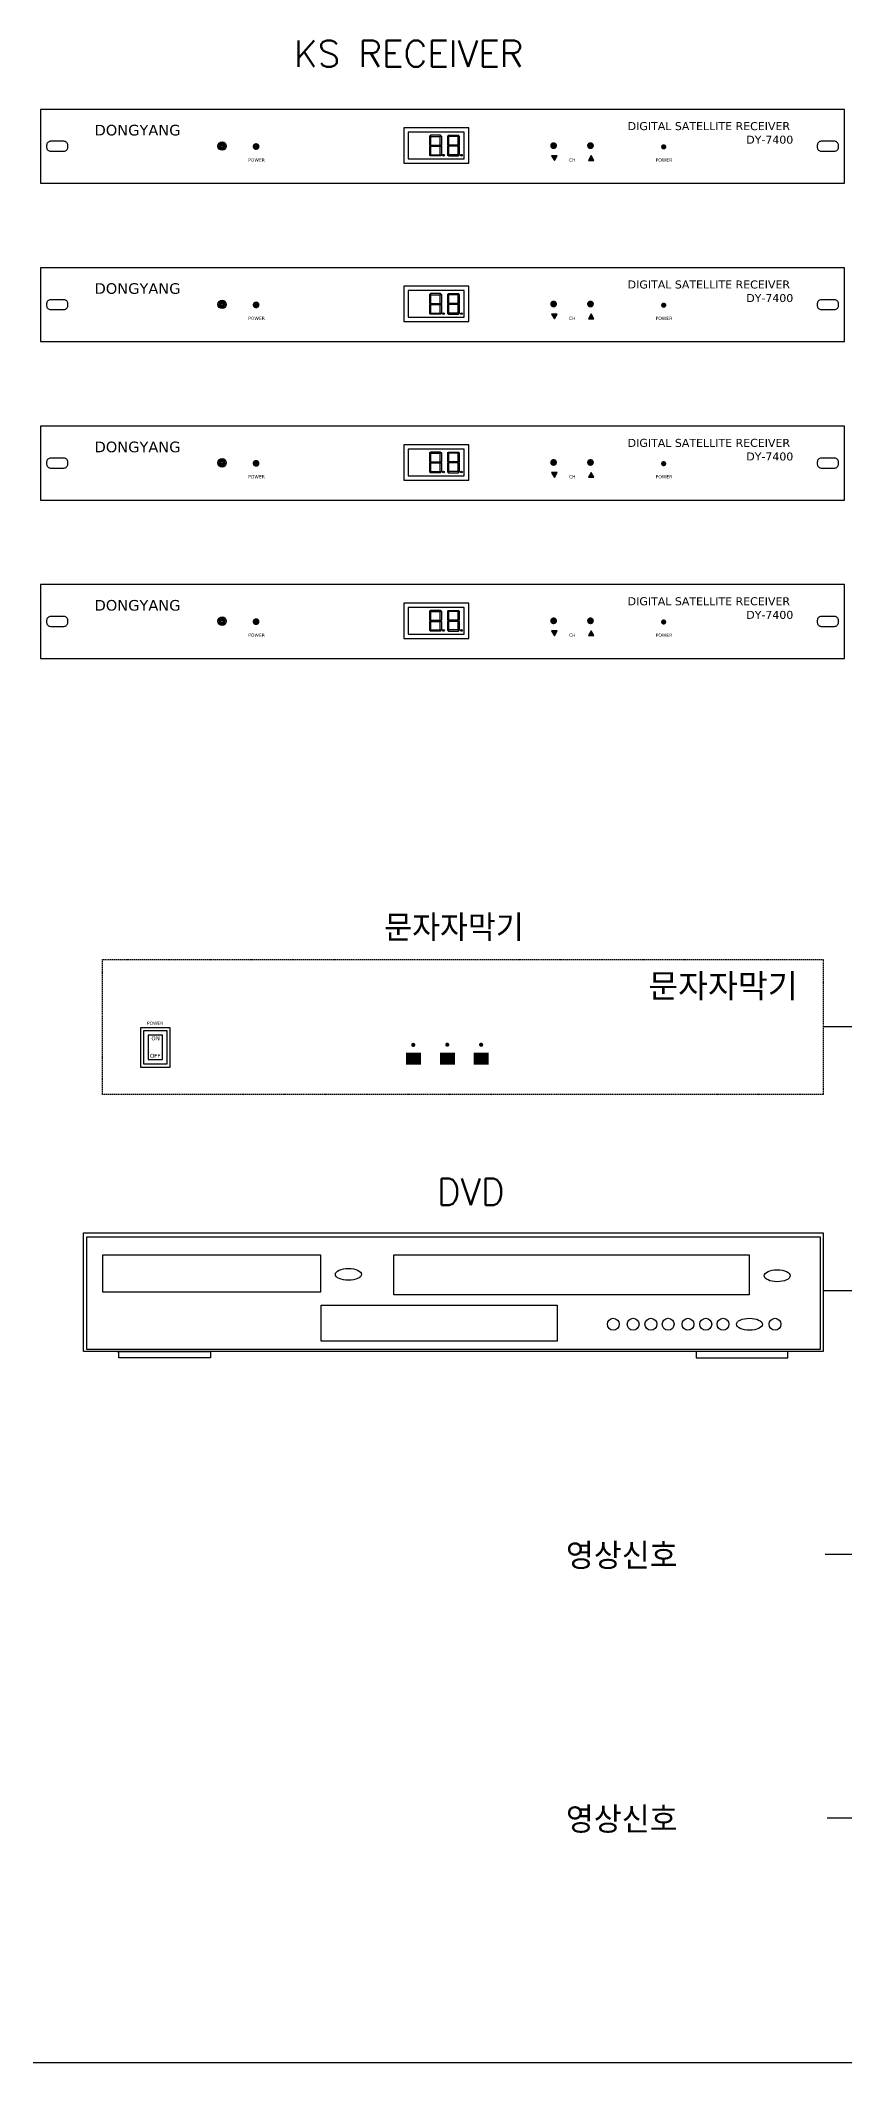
# Model space of a CAD drawing. Header units: millimetres. Extents: x -87 to 210163, y -109 to 148391.
# Drawn here: x 94188 to 109510, y 40805 to 79314 of the extents above; entities that cross this region are included whole.
import ezdxf

# ---------------------------------------------------------------- set-up
doc = ezdxf.new("R2010")
doc.units = ezdxf.units.MM
doc.header["$LTSCALE"] = 50
doc.header["$MEASUREMENT"] = 0
doc.linetypes.add('DASHED', pattern=[0.75, 0.5, -0.25])
doc.layers.get('0').update_dxf_attribs({"linetype": 'CONTINUOUS'})
for name, color, linetype in [('E-TEXT-BOX', 7, 'CONTINUOUS'), ('LINE2', 7, 'DASHED'), ('TEXT', 7, 'CONTINUOUS'), ('모양', 4, 'CONTINUOUS')]:
    doc.layers.add(name, color=color, linetype=linetype)
doc.styles.add('GHS', font='romans.shx', dxfattribs={"bigfont": 'ghs.shx'})
doc.styles.add('GND', font='verdana_0.ttf')
doc.styles.add('굴림', font='Gulim.ttf')

# ---------------------------------------------------------------- blocks, each defined once
blk = doc.blocks.new('DIGITAL TUNER')
at = {"lineweight": -3}
h = blk.add_hatch(color=256, dxfattribs=at)
edge = h.paths.add_edge_path()
edge.add_line((2125588.6, 1962139), (2125588.6, 1962137.8))
edge.add_ellipse((2125588.5, 1962137.2), major_axis=(0.459, 0.459), ratio=1, start_angle=237.1532, end_angle=392.8468, ccw=False)
edge.add_line((2125588.6, 1962136.5), (2125588.6, 1962135.4))
edge.add_ellipse((2125588.5, 1962137.2), major_axis=(-1.28, 1.28), ratio=1, start_angle=139.3283, end_angle=310.6717)
edge = h.paths.add_edge_path()
edge.add_ellipse((2125588.5, 1962137.2), major_axis=(1.28, 1.28), ratio=1, start_angle=49.3283, end_angle=220.6717)
edge.add_line((2125588.3, 1962135.4), (2125588.3, 1962136.5))
edge.add_ellipse((2125588.5, 1962137.2), major_axis=(-0.459, 0.459), ratio=1, start_angle=-32.8468, end_angle=122.8468, ccw=False)
edge.add_line((2125588.3, 1962137.8), (2125588.3, 1962139))
h = blk.add_hatch(color=7, dxfattribs=at)
edge = h.paths.add_edge_path()
edge.add_ellipse((2125608.8, 1962136.9), major_axis=(-1.45, 1.45), ratio=1, start_angle=45, end_angle=225)
edge.add_arc((2125608.8, 1962136.9), 2.05, 360, 540)
h = blk.add_hatch(color=9, dxfattribs=at)
edge = h.paths.add_edge_path()
edge.add_arc((2125786.4, 1962137.4), 2.04, 180, 360)
edge.add_ellipse((2125786.4, 1962137.4), major_axis=(-1.45, 1.45), ratio=1, start_angle=225, end_angle=405)
h = blk.add_hatch(color=9, dxfattribs=at)
edge = h.paths.add_edge_path()
edge.add_arc((2125808.4, 1962137.4), 2.04, 180, 360)
edge.add_ellipse((2125808.4, 1962137.4), major_axis=(-1.45, 1.45), ratio=1, start_angle=225, end_angle=405)
h = blk.add_hatch(color=1, dxfattribs=at)
edge = h.paths.add_edge_path()
edge.add_ellipse((2125852.1, 1962136.7), major_axis=(-1.11, 1.11), ratio=1, start_angle=45, end_angle=225)
edge.add_arc((2125852.1, 1962136.7), 1.57, 360, 540)
at = {"color": 1, "lineweight": -3}
for p, q in [((2125712.8, 1962137.4), (2125713.1, 1962137.8)), ((2125712.8, 1962137.4), (2125713.1, 1962137.1)), ((2125713.1, 1962137.1), (2125718.7, 1962137.1)), ((2125719, 1962137.4), (2125718.7, 1962137.8)), ((2125719, 1962137.4), (2125718.7, 1962137.1)), ((2125723.5, 1962137.4), (2125723.8, 1962137.8)), ((2125723.5, 1962137.4), (2125723.8, 1962137.1)), ((2125729.4, 1962137.1), (2125723.8, 1962137.1)), ((2125729.7, 1962137.4), (2125729.4, 1962137.8)), ((2125729.7, 1962137.4), (2125729.4, 1962137.1))]:
    blk.add_line(p, q, dxfattribs=at)
at = {"color": 54, "lineweight": -3}
blk.add_lwpolyline([(2125960.1, 1962159), (2125480.1, 1962159), (2125480.1, 1962115), (2125960.1, 1962115)], close=True, dxfattribs=at)
at = {"lineweight": -3}
for points in [[(2125483.8, 1962137.6), (2125483.8, 1962136.4, 0.414214), (2125486.1, 1962134.1), (2125494.1, 1962134.1, 0.414214), (2125496.4, 1962136.4), (2125496.4, 1962137.6, 0.414214), (2125494.1, 1962140), (2125486.1, 1962140, 0.414214)], [(2125588.3, 1962139, 0.927173), (2125588.3, 1962135.4), (2125588.3, 1962136.5, -0.807573), (2125588.3, 1962137.8)], [(2125588.6, 1962137.8, -0.807573), (2125588.6, 1962136.5), (2125588.6, 1962135.4, 0.927173), (2125588.6, 1962139)], [(2125943.8, 1962137.6), (2125943.8, 1962136.4, 0.414214), (2125946.1, 1962134.1), (2125954.1, 1962134.1, 0.414214), (2125956.4, 1962136.4), (2125956.4, 1962137.6, 0.414214), (2125954.1, 1962140), (2125946.1, 1962140, 0.414214)]]:
    blk.add_lwpolyline(points, format="xyb", close=True, dxfattribs=at)
blk.add_lwpolyline([(2125727.7, 1962148), (2125696.9, 1962148), (2125696.9, 1962126.9), (2125735.7, 1962126.9), (2125735.7, 1962148), (2125727.7, 1962148)], dxfattribs=at)
blk.add_lwpolyline([(2125699.6, 1962129.5), (2125733.1, 1962129.5), (2125733.1, 1962145.4), (2125699.6, 1962145.4)], close=True, dxfattribs=at)
at = {"color": 1, "lineweight": -3}
for points in [[(2125712.4, 1962137.8), (2125712.7, 1962137.6), (2125713.1, 1962138), (2125713.1, 1962142.7), (2125712.6, 1962143.3), (2125712.4, 1962143.1)], [(2125712.6, 1962131.6), (2125713.1, 1962132.1), (2125713.1, 1962136.8), (2125712.7, 1962137.3), (2125712.4, 1962137.1), (2125712.4, 1962131.8)], [(2125712.7, 1962143.4), (2125713.3, 1962142.9), (2125718.5, 1962142.9), (2125719.1, 1962143.4), (2125718.9, 1962143.6), (2125712.9, 1962143.6)], [(2125719.4, 1962143.1), (2125719.4, 1962137.8), (2125719.1, 1962137.6), (2125718.7, 1962138), (2125718.7, 1962142.7), (2125719.2, 1962143.3)], [(2125719.2, 1962131.6), (2125718.7, 1962132.1), (2125718.7, 1962136.8), (2125719.1, 1962137.3), (2125719.4, 1962137.1), (2125719.4, 1962131.8)], [(2125723.1, 1962143.1), (2125723.1, 1962137.8), (2125723.4, 1962137.6), (2125723.8, 1962138), (2125723.8, 1962142.7), (2125723.3, 1962143.3)], [(2125723.3, 1962131.6), (2125723.8, 1962132.1), (2125723.8, 1962136.8), (2125723.4, 1962137.3), (2125723.1, 1962137.1), (2125723.1, 1962131.8)], [(2125729.8, 1962143.4), (2125729.2, 1962142.9), (2125724, 1962142.9), (2125723.4, 1962143.4), (2125723.6, 1962143.6), (2125729.6, 1962143.6)], [(2125730.1, 1962137.8), (2125729.8, 1962137.6), (2125729.4, 1962138), (2125729.4, 1962142.7), (2125729.9, 1962143.3), (2125730.1, 1962143.1)], [(2125729.9, 1962131.6), (2125729.4, 1962132.1), (2125729.4, 1962136.8), (2125729.8, 1962137.3), (2125730.1, 1962137.1), (2125730.1, 1962131.8)], [(2125713.3, 1962132), (2125718.5, 1962132), (2125719.1, 1962131.5), (2125718.9, 1962131.3), (2125712.9, 1962131.3), (2125712.7, 1962131.5)], [(2125729.2, 1962132), (2125724, 1962132), (2125723.4, 1962131.5), (2125723.6, 1962131.3), (2125729.6, 1962131.3), (2125729.8, 1962131.5)]]:
    blk.add_lwpolyline(points, close=True, dxfattribs=at)
for points in [[(2125713.1, 1962137.8), (2125718.7, 1962137.8)], [(2125729.4, 1962137.8), (2125723.8, 1962137.8)]]:
    blk.add_lwpolyline(points, dxfattribs=at)
at = {"color": 4, "lineweight": -3}
for points in [[(2125786.9, 1962128.5), (2125788.5, 1962131.4), (2125785.2, 1962131.4)], [(2125808.9, 1962131.5), (2125807.2, 1962128.6), (2125810.5, 1962128.6)]]:
    blk.add_lwpolyline(points, close=True, dxfattribs=at)
at = {"lineweight": -3}
blk.add_circle((2125588.5, 1962137.2), 2.53, dxfattribs=at)
at = {"color": 1, "lineweight": -3}
for centre in [(2125720.7, 1962131.7), (2125731.4, 1962131.7)]:
    blk.add_circle(centre, 0.511, dxfattribs=at)
at = {"color": 4, "lineweight": -3}
for points in [[(2125785.2, 1962131.4), (2125786.9, 1962128.5), (2125785.2, 1962131.4), (2125788.5, 1962131.4)], [(2125810.5, 1962128.6), (2125808.9, 1962131.5), (2125810.5, 1962128.6), (2125807.2, 1962128.6)]]:
    blk.add_solid(points, dxfattribs=at)
at = {"color": 54, "lineweight": -3, "style": 'GND'}
blk.add_text('DONGYANG', height=6.34, dxfattribs=at).set_placement((2125512.4, 1962143.5))
at = {"color": 0, "lineweight": -3, "style": 'GND'}
for s, p in [('POWER', (2125604.1, 1962127.9)), ('CH', (2125795.6, 1962127.9)), ('POWER', (2125847.3, 1962127.9))]:
    blk.add_text(s, height=1.95, dxfattribs=at).set_placement(p)
at = {"layer": 'TEXT', "color": 54, "lineweight": -3, "style": 'GND'}
for s, height, p in [('DIGITAL SATELLITE RECEIVER', 4.774, (2125830.6, 1962146.7)), ('DY-7400', 4.77, (2125901.4, 1962138.6))]:
    blk.add_text(s, height=height, dxfattribs=at).set_placement(p)

msp = doc.modelspace()

# ---------------------------------------------------------------- hatches: boundary and pattern name
at = {"lineweight": -3}
for points in [[(101153, 60040), (101437, 60040), (101437, 59811), (101153, 59811)], [(101800, 60040), (102084, 60040), (102084, 59811), (101800, 59811)], [(102445, 60040), (102729, 60040), (102729, 59811), (102445, 59811)]]:
    msp.add_hatch(color=9, dxfattribs=at).paths.add_polyline_path(points)
at = {"layer": '모양', "lineweight": -3}
h = msp.add_hatch(color=256, dxfattribs=at)
edge = h.paths.add_edge_path()
edge.add_ellipse((101292, 60186), major_axis=(-28.3, 28.3), ratio=1, start_angle=45, end_angle=225)
edge.add_arc((101292, 60186), 40.1, 360, 540)
h = msp.add_hatch(color=256, dxfattribs=at)
edge = h.paths.add_edge_path()
edge.add_ellipse((101940, 60188), major_axis=(-28.3, 28.3), ratio=1, start_angle=45, end_angle=225)
edge.add_arc((101940, 60188), 40.1, 360, 540)
h = msp.add_hatch(color=256, dxfattribs=at)
edge = h.paths.add_edge_path()
edge.add_ellipse((102585, 60188), major_axis=(-28.3, 28.3), ratio=1, start_angle=45, end_angle=225)
edge.add_arc((102585, 60188), 40.1, 360, 540)

# ---------------------------------------------------------------- linework, layer by layer
at = {"lineweight": -3}
msp.add_lwpolyline([(96093, 59763), (96662, 59763), (96662, 60513), (96093, 60513)], close=True, dxfattribs=at)
at = {"color": 21, "lineweight": -3}
for points in [[(95008, 56605), (109104, 56605), (109104, 54344), (95008, 54344)], [(95071, 56527), (109046, 56527), (109046, 54383), (95071, 54383)], [(95378, 56187), (99523, 56187), (99523, 55479), (95378, 55479)], [(100924, 56187), (107692, 56187), (107692, 55427), (100924, 55427)], [(99534, 55226), (104033, 55226), (104033, 54544), (99534, 54544)], [(96239, 54344), (95643, 54344), (95643, 54344), (96239, 54344)], [(95683, 54344), (97430, 54344), (97430, 54224), (95683, 54224)], [(108429, 54344), (106682, 54344), (106682, 54224), (108429, 54224)]]:
    msp.add_lwpolyline(points, close=True, dxfattribs=at)
for centre in [(105103, 54866), (105481, 54866), (105819, 54866), (106148, 54866), (106526, 54866), (106865, 54866), (107194, 54866), (108184, 54866)]:
    msp.add_circle(centre, 113, dxfattribs=at)
for centre in [(100056, 55815), (108226, 55788), (107697, 54866)]:
    msp.add_ellipse(centre, major_axis=(-248, 0), ratio=0.456049, dxfattribs=at)
at = {"layer": 'E-TEXT-BOX', "color": 1, "lineweight": -3}
for p, q in [((112542, 60528), (109104, 60528)), ((112617, 55504), (109104, 55504)), ((112655, 50480), (109142, 50480)), ((112692, 45457), (109180, 45457)), ((73349, 40805), (147276, 40805))]:
    msp.add_line(p, q, dxfattribs=at)
at = {"layer": 'LINE2', "color": 3, "lineweight": -3}
msp.add_lwpolyline([(95369, 61814), (109104, 61814), (109104, 59242), (95369, 59242)], close=True, dxfattribs=at)
at = {"layer": '모양', "lineweight": -3}
for points in [[(96154, 59824), (96601, 59824), (96601, 60453), (96154, 60453)], [(96238, 59908), (96517, 59908), (96517, 60368), (96238, 60368)]]:
    msp.add_lwpolyline(points, close=True, dxfattribs=at)

# ---------------------------------------------------------------- block references
at = {"lineweight": -3, "xscale": 31.91999998390675, "yscale": 31.91999998390675, "zscale": 31.91999998390675}
for p in [(-67751136, -62554116), (-67751136, -62557132), (-67751136, -62560149), (-67751136, -62563165)]:
    msp.add_blockref('DIGITAL TUNER', p, dxfattribs=at)

# ---------------------------------------------------------------- texts
at = {"layer": 'E-TEXT-BOX', "color": 2, "lineweight": -3, "style": 'GHS'}
for s, height, p in [('KS RECEIVER', 502.75, (99017, 78811)), ('문자자막기', 502.8, (100738, 62160)), ('DVD', 502.8, (101741, 57136)), ('영상신호', 502.8, (104200, 50199)), ('영상신호', 502.8, (104200, 45175))]:
    msp.add_text(s, height=height, dxfattribs=at).set_placement(p)
at = {"layer": 'TEXT', "lineweight": -3}
for s, height, style, p in [('문자자막기', 453.8, '굴림', (105769, 61082)), ('POWEN', 60.5, 'GND', (96219, 60568)), ('ON', 75.6, 'GND', (96303, 60273)), ('OFF', 75.6, 'GND', (96275, 59939))]:
    msp.add_text(s, height=height, dxfattribs=dict(at, style=style)).set_placement(p)

doc.saveas('drawing.dxf')
